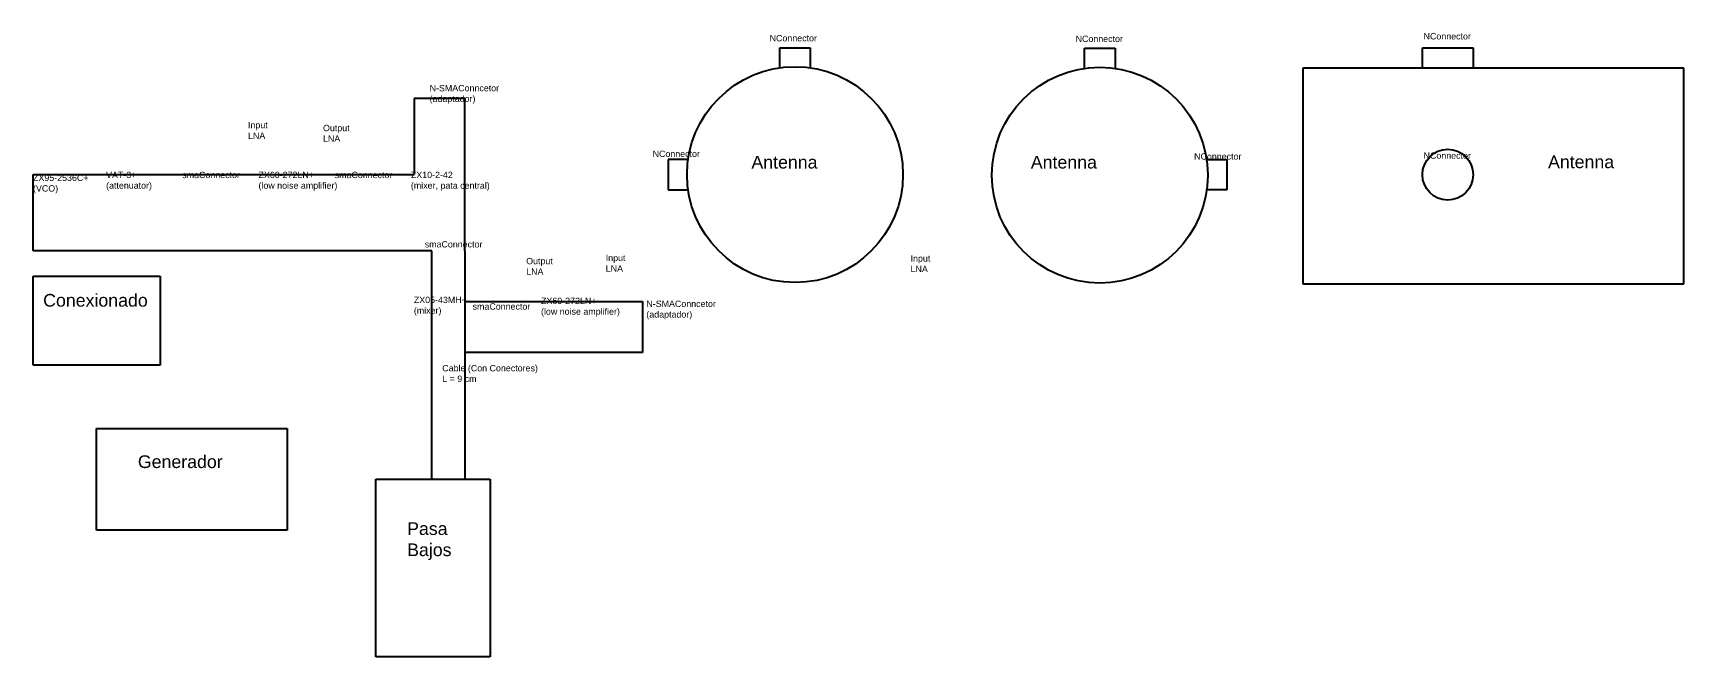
# Model space of a CAD drawing. Header units: metres. Extents: x 0 to 65, y -9 to 15.6.
import ezdxf

# ---------------------------------------------------------------- set-up
doc = ezdxf.new("R2010")
doc.units = ezdxf.units.M
doc.layers.get('0').update_dxf_attribs({"lineweight": 25, "true_color": 0xffffff})
doc.styles.add('textstyle0', font='')
doc.styles.add('textstyle1', font='')
doc.styles.add('textstyle10', font='')
doc.styles.add('textstyle11', font='')
doc.styles.add('textstyle12', font='')
doc.styles.add('textstyle13', font='')
doc.styles.add('textstyle14', font='')
doc.styles.add('textstyle15', font='')
doc.styles.add('textstyle16', font='')
doc.styles.add('textstyle17', font='')
doc.styles.add('textstyle18', font='')
doc.styles.add('textstyle19', font='')
doc.styles.add('textstyle2', font='')
doc.styles.add('textstyle20', font='')
doc.styles.add('textstyle21', font='')
doc.styles.add('textstyle22', font='')
doc.styles.add('textstyle23', font='')
doc.styles.add('textstyle24', font='')
doc.styles.add('textstyle25', font='')
doc.styles.add('textstyle26', font='')
doc.styles.add('textstyle27', font='')
doc.styles.add('textstyle28', font='')
doc.styles.add('textstyle29', font='')
doc.styles.add('textstyle3', font='')
doc.styles.add('textstyle4', font='')
doc.styles.add('textstyle5', font='')
doc.styles.add('textstyle6', font='')
doc.styles.add('textstyle7', font='')
doc.styles.add('textstyle8', font='')
doc.styles.add('textstyle9', font='')
doc.styles.get('textstyle0').set_extended_font_data('Liberation Sans')
doc.styles.get('textstyle1').set_extended_font_data('Liberation Sans')
doc.styles.get('textstyle10').set_extended_font_data('Liberation Sans')
doc.styles.get('textstyle11').set_extended_font_data('Liberation Sans')
doc.styles.get('textstyle12').set_extended_font_data('Liberation Sans')
doc.styles.get('textstyle13').set_extended_font_data('Liberation Sans')
doc.styles.get('textstyle14').set_extended_font_data('Liberation Sans')
doc.styles.get('textstyle15').set_extended_font_data('Liberation Sans')
doc.styles.get('textstyle16').set_extended_font_data('Liberation Sans')
doc.styles.get('textstyle17').set_extended_font_data('Liberation Sans')
doc.styles.get('textstyle18').set_extended_font_data('Liberation Sans')
doc.styles.get('textstyle19').set_extended_font_data('Liberation Sans')
doc.styles.get('textstyle2').set_extended_font_data('Liberation Sans')
doc.styles.get('textstyle20').set_extended_font_data('Liberation Sans')
doc.styles.get('textstyle21').set_extended_font_data('Liberation Sans')
doc.styles.get('textstyle22').set_extended_font_data('Liberation Sans')
doc.styles.get('textstyle23').set_extended_font_data('Liberation Sans')
doc.styles.get('textstyle24').set_extended_font_data('Liberation Sans')
doc.styles.get('textstyle25').set_extended_font_data('Liberation Sans')
doc.styles.get('textstyle26').set_extended_font_data('Liberation Sans')
doc.styles.get('textstyle27').set_extended_font_data('Liberation Sans')
doc.styles.get('textstyle28').set_extended_font_data('Liberation Sans')
doc.styles.get('textstyle29').set_extended_font_data('Liberation Sans')
doc.styles.get('textstyle3').set_extended_font_data('Liberation Sans')
doc.styles.get('textstyle4').set_extended_font_data('Liberation Sans')
doc.styles.get('textstyle5').set_extended_font_data('Liberation Sans')
doc.styles.get('textstyle6').set_extended_font_data('Liberation Sans')
doc.styles.get('textstyle7').set_extended_font_data('Liberation Sans')
doc.styles.get('textstyle8').set_extended_font_data('Liberation Sans')
doc.styles.get('textstyle9').set_extended_font_data('Liberation Sans')

msp = doc.modelspace()

# ---------------------------------------------------------------- linework, layer by layer
for p, q in [((29.4, 14.2), (29.4, 15)), ((29.4, 15), (30.6, 15)), ((30.6, 15), (30.6, 14.2)), ((41.4, 14.179), (41.4, 14.979)), ((41.4, 14.979), (42.6, 14.979)), ((42.6, 14.979), (42.6, 14.179)), ((54.7, 14.2), (54.7, 15)), ((54.7, 15), (56.7, 15)), ((56.7, 15), (56.7, 14.2)), ((50, 14.2), (50, 5.7)), ((65, 14.2), (50, 14.2)), ((65, 5.7), (65, 14.2)), ((17, 13), (15, 13)), ((15, 13), (15, 10)), ((17, 7), (17, 13)), ((25.8, 10.6), (25, 10.6)), ((25, 10.6), (25, 9.4)), ((46.2, 10.6), (47, 10.6)), ((47, 10.6), (47, 9.4)), ((0, 10), (15, 10)), ((0, 7), (0, 10)), ((25, 9.4), (25.8, 9.4)), ((47, 9.4), (46.2, 9.4)), ((15.7, 7), (0, 7)), ((15.7, -2), (15.7, 7)), ((17, 7), (17, -2)), ((0, 6), (5, 6)), ((0, 2.5), (0, 6)), ((5, 6), (5, 2.5)), ((50, 5.7), (65, 5.7)), ((17, 5), (24, 5)), ((24, 5), (24, 3)), ((24, 3), (17, 3)), ((5, 2.5), (0, 2.5)), ((2.5, 0), (10, 0)), ((2.5, -4), (2.5, 0)), ((10, 0), (10, -4)), ((13.5, -2), (18, -2)), ((13.5, -9), (13.5, -2)), ((18, -2), (18, -9)), ((10, -4), (2.5, -4)), ((18, -9), (13.5, -9))]:
    msp.add_line(p, q)
for centre, radius in [((30, 10), 4.25), ((42, 9.979), 4.25), ((55.7, 10), 1)]:
    msp.add_circle(centre, radius)

# ---------------------------------------------------------------- texts
at = {"char_height": 1, "attachment_point": 1}
for s, insert, style in [('\\H0.25;NConnector', (29, 15.5), 'textstyle18'), ('\\H0.25;NConnector', (41.047, 15.475), 'textstyle25'), ('\\H0.25;NConnector', (54.747, 15.575), 'textstyle22'), ('\\H0.25;N-SMAConncetor\\P(adaptador)', (15.614, 13.533), 'textstyle5'), ('\\H0.25;Input\\PLNA', (8.464, 12.075), 'textstyle0'), ('\\H0.25;Output\\PLNA', (11.417, 11.962), 'textstyle28'), ('\\H0.25;NConnector', (24.393, 10.945), 'textstyle17'), ('\\H0.5;Antenna', (28.284, 10.74), 'textstyle24'), ('\\H0.5;Antenna', (39.284, 10.74), 'textstyle23'), ('\\H0.25;NConnector', (45.713, 10.844), 'textstyle26'), ('\\H0.25;NConnector', (54.747, 10.875), 'textstyle20'), ('\\H0.5;Antenna', (59.648, 10.754), 'textstyle21'), ('\\H0.25;ZX95-2536C+\\P(VCO)', (0, 10), 'textstyle8'), ('\\H0.25;VAT-3+ \\P(attenuator)\\P', (2.877, 10.113), 'textstyle14'), ('\\H0.25;smaConnector', (5.877, 10.113), 'textstyle13'), ('\\H0.25;ZX60-272LN+ \\P(low noise amplifier)', (8.877, 10.113), 'textstyle16'), ('\\H0.25;smaConnector', (11.877, 10.113), 'textstyle15'), ('\\H0.25;ZX10-2-42 \\P(mixer, pata central)', (14.877, 10.113), 'textstyle10'), ('\\H0.25;smaConnector', (15.422, 7.382), 'textstyle12'), ('\\H0.25;Output\\PLNA', (19.417, 6.721), 'textstyle29'), ('\\H0.25;Input\\PLNA', (22.549, 6.845), 'textstyle6'), ('\\H0.25;Input\\PLNA', (34.55, 6.825), 'textstyle19'), ('\\H0.5;Conexionado', (0.4, 5.3), 'textstyle3'), ('\\H0.25;ZX05-43MH+\\P(mixer)', (14.994, 5.19), 'textstyle9'), ('\\H0.25;smaConnector', (17.308, 4.932), 'textstyle11'), ('\\H0.25;ZX60-272LN+ \\P(low noise amplifier)', (20, 5.151), 'textstyle1'), ('\\H0.25;N-SMAConncetor\\P(adaptador)', (24.148, 5.037), 'textstyle7'), ('\\H0.25;Cable (Con Conectores)\\PL = 9 cm', (16.112, 2.502), 'textstyle27'), ('\\H0.5;Generador', (4.128, -1.057), 'textstyle2'), ('\\H0.5;Pasa\\PBajos', (14.729, -3.693), 'textstyle4')]:
    msp.add_mtext(s, dxfattribs=dict(at, insert=insert, style=style))

doc.saveas('drawing.dxf')
